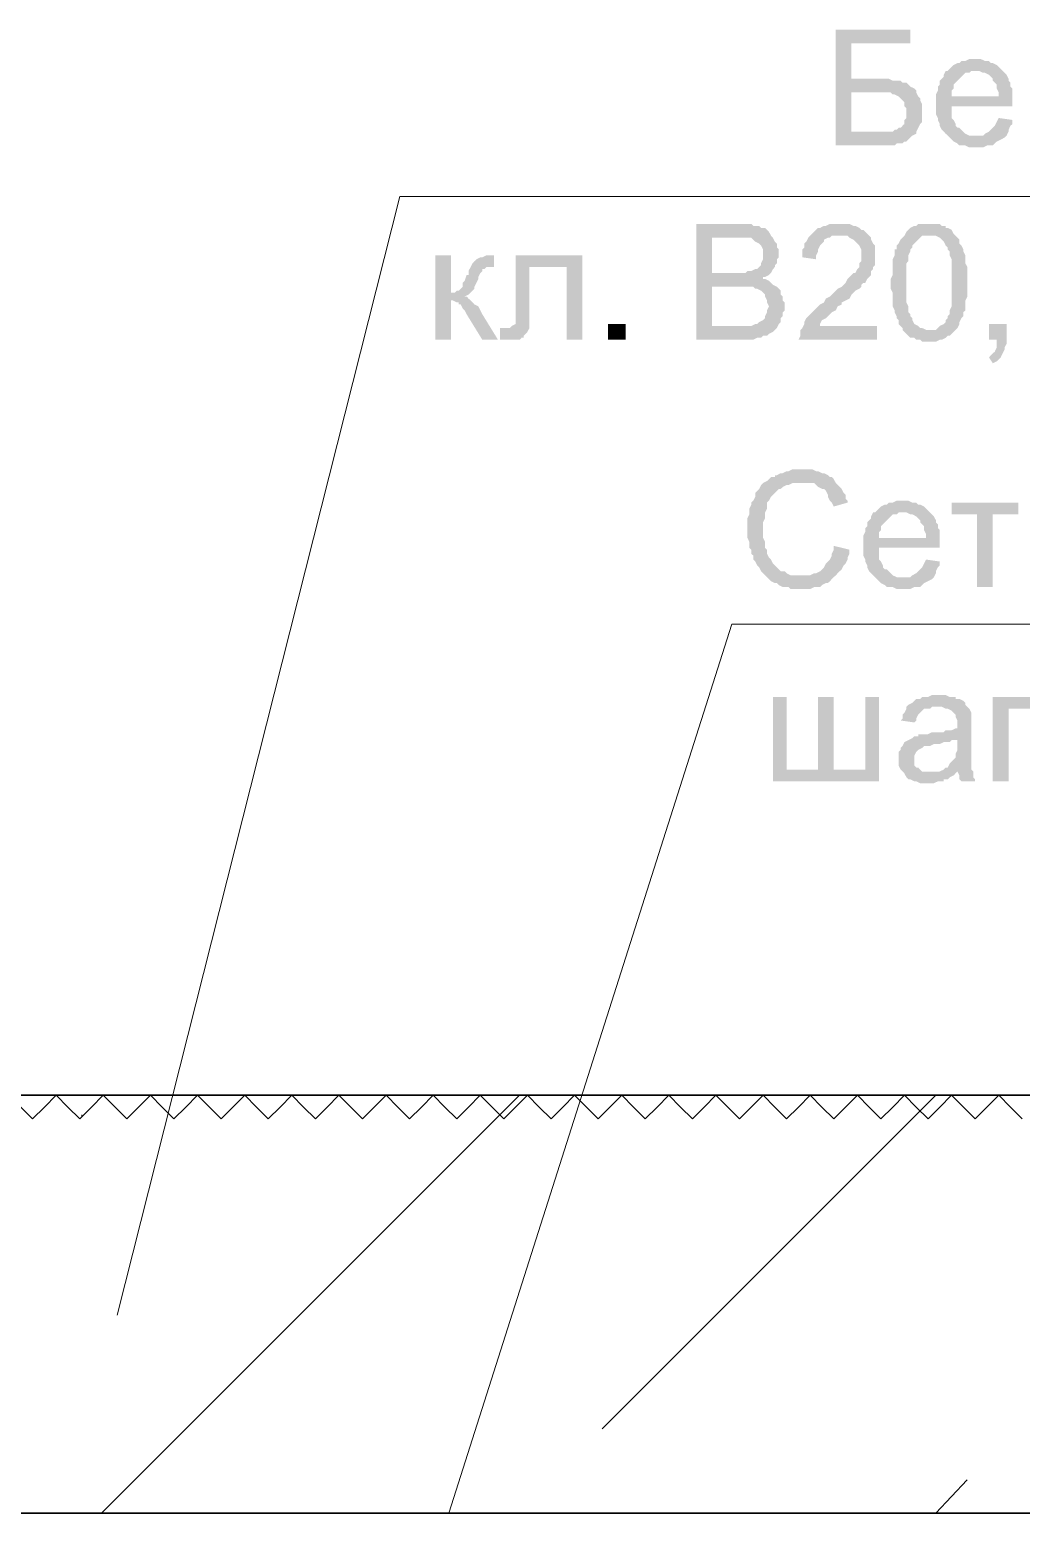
# Model space of a CAD drawing. Header units: millimetres. Extents: x -383313 to -161684, y -117025 to 99224.
# Drawn here: x -362985 to -360847, y -1818 to 1382 of the extents above; entities that cross this region are included whole.
import ezdxf

# ---------------------------------------------------------------- set-up
doc = ezdxf.new("R2010")
doc.units = ezdxf.units.MM
doc.header["$MEASUREMENT"] = 0
doc.layers.add('PDF_Geometry', color=7, linetype='Continuous')
doc.layers.add('PDF_Solid Fills', color=7, linetype='Continuous')

# ---------------------------------------------------------------- blocks, each defined once
blk = doc.blocks.new('A$Cf5759c35')
at = {"layer": 'PDF_Solid Fills'}
for points in [[(-2624.7, 19646.9), (-2785.5, 19646.9), (-2785.5, 19397.1), (-2658.5, 19397.1), (-2654.3, 19401.4), (-2645.8, 19401.4), (-2641.6, 19401.4), (-2637.4, 19405.6), (-2633.1, 19405.6), (-2628.9, 19409.8), (-2624.7, 19414.1), (-2620.4, 19418.3), (-2612, 19422.5), (-2751.7, 19426.8), (-2751.7, 19511.4), (-2709.3, 19511.4), (-2612, 19515.7), (-2616.2, 19519.9), (-2624.7, 19524.1), (-2628.9, 19528.4), (-2633.1, 19532.6), (-2641.6, 19532.6), (-2645.8, 19536.8), (-2650.1, 19536.8), (-2658.5, 19536.8), (-2662.8, 19536.8), (-2671.2, 19541.1), (-2679.7, 19541.1), (-2683.9, 19541.1), (-2692.4, 19541.1), (-2751.7, 19541.1), (-2751.7, 19617.3), (-2624.7, 19617.3)], [(-2544.2, 19558), (-2548.5, 19558), (-2552.7, 19549.5), (-2552.7, 19545.3), (-2556.9, 19541.1), (-2561.2, 19536.8), (-2561.2, 19528.4), (-2565.4, 19524.1), (-2565.4, 19515.7), (-2569.6, 19507.2), (-2569.6, 19503), (-2569.6, 19494.5), (-2569.6, 19486), (-2569.6, 19477.6), (-2569.6, 19473.3), (-2569.6, 19464.9), (-2565.4, 19456.4), (-2565.4, 19452.2), (-2561.2, 19443.7), (-2561.2, 19439.5), (-2556.9, 19431), (-2552.7, 19426.8), (-2548.5, 19422.5), (-2544.2, 19418.3), (-2485, 19418.3), (-2485, 19418.3), (-2493.4, 19418.3), (-2497.7, 19418.3), (-2506.1, 19422.5), (-2510.4, 19426.8), (-2514.6, 19431), (-2518.8, 19435.2), (-2523.1, 19435.2), (-2527.3, 19439.5), (-2527.3, 19443.7), (-2531.5, 19452.2), (-2535.8, 19456.4), (-2535.8, 19464.9), (-2535.8, 19473.3), (-2535.8, 19481.8), (-2404.5, 19481.8), (-2404.5, 19481.8), (-2404.5, 19486), (-2404.5, 19494.5), (-2404.5, 19503), (-2535.8, 19503), (-2535.8, 19507.2), (-2535.8, 19515.7), (-2531.5, 19519.9), (-2531.5, 19528.4), (-2527.3, 19532.6), (-2523.1, 19536.8), (-2518.8, 19541.1), (-2514.6, 19545.3), (-2510.4, 19549.5), (-2506.1, 19553.8), (-2497.7, 19553.8), (-2493.4, 19558), (-2485, 19558)], [(-2485, 19583.4), (-2485, 19583.4), (-2497.7, 19583.4), (-2506.1, 19579.2), (-2514.6, 19579.2), (-2518.8, 19574.9), (-2523.1, 19574.9), (-2531.5, 19570.7), (-2535.8, 19566.5), (-2540, 19562.2), (-2544.2, 19558), (-2485, 19558), (-2480.7, 19558), (-2476.5, 19558), (-2468, 19553.8), (-2463.8, 19553.8), (-2455.3, 19549.5), (-2451.1, 19545.3), (-2446.9, 19541.1), (-2446.9, 19536.8), (-2442.6, 19532.6), (-2438.4, 19528.4), (-2438.4, 19519.9), (-2434.2, 19511.4), (-2434.2, 19503), (-2535.8, 19503), (-2404.5, 19503), (-2404.5, 19511.4), (-2404.5, 19519.9), (-2408.8, 19524.1), (-2408.8, 19532.6), (-2413, 19536.8), (-2413, 19541.1), (-2417.2, 19549.5), (-2421.5, 19553.8), (-2425.7, 19558), (-2429.9, 19562.2), (-2434.2, 19566.5), (-2438.4, 19570.7), (-2446.9, 19574.9), (-2451.1, 19574.9), (-2455.3, 19579.2), (-2463.8, 19579.2), (-2472.3, 19583.4), (-2476.5, 19583.4)], [(-2612, 19515.7), (-2709.3, 19511.4), (-2667, 19511.4), (-2662.8, 19507.2), (-2658.5, 19507.2), (-2650.1, 19503), (-2645.8, 19498.7), (-2641.6, 19494.5), (-2641.6, 19494.5), (-2637.4, 19490.3), (-2637.4, 19481.8), (-2633.1, 19477.6), (-2633.1, 19469.1), (-2633.1, 19464.9), (-2633.1, 19456.4), (-2637.4, 19452.2), (-2637.4, 19443.7), (-2641.6, 19439.5), (-2645.8, 19435.2), (-2650.1, 19435.2), (-2654.3, 19431), (-2658.5, 19431), (-2662.8, 19426.8), (-2671.2, 19426.8), (-2679.7, 19426.8), (-2688.2, 19426.8), (-2751.7, 19426.8), (-2612, 19422.5), (-2612, 19426.8), (-2607.7, 19435.2), (-2607.7, 19435.2), (-2603.5, 19443.7), (-2599.3, 19447.9), (-2599.3, 19456.4), (-2599.3, 19460.6), (-2599.3, 19469.1), (-2599.3, 19473.3), (-2599.3, 19477.6), (-2599.3, 19486), (-2603.5, 19494.5), (-2603.5, 19498.7), (-2607.7, 19503), (-2612, 19511.4)], [(-2434.2, 19456.4), (-2434.2, 19456.4), (-2438.4, 19447.9), (-2442.6, 19439.5), (-2446.9, 19435.2), (-2451.1, 19431), (-2455.3, 19426.8), (-2455.3, 19426.8), (-2463.8, 19422.5), (-2468, 19418.3), (-2476.5, 19418.3), (-2485, 19418.3), (-2544.2, 19418.3), (-2544.2, 19418.3), (-2540, 19414.1), (-2535.8, 19409.8), (-2531.5, 19405.6), (-2523.1, 19401.4), (-2518.8, 19397.1), (-2510.4, 19397.1), (-2506.1, 19397.1), (-2497.7, 19392.9), (-2489.2, 19392.9), (-2485, 19392.9), (-2485, 19392.9), (-2476.5, 19392.9), (-2468, 19392.9), (-2459.6, 19397.1), (-2455.3, 19397.1), (-2446.9, 19397.1), (-2442.6, 19401.4), (-2438.4, 19405.6), (-2429.9, 19409.8), (-2429.9, 19409.8), (-2421.5, 19414.1), (-2417.2, 19418.3), (-2413, 19426.8), (-2413, 19431), (-2408.8, 19439.5), (-2404.5, 19443.7), (-2404.5, 19452.2)], [(-2993, 19227.8), (-3086.1, 19227.8), (-3086.1, 18978), (-2963.3, 18978), (-2954.9, 18982.3), (-2950.6, 18982.3), (-2946.4, 18982.3), (-2942.2, 18986.5), (-2933.7, 18986.5), (-2929.5, 18990.7), (-2921, 18995), (-2921, 18995), (-2916.8, 18999.2), (-2912.5, 19003.4), (-3052.2, 19007.7), (-3052.2, 19092.3), (-2993, 19092.3), (-2912.5, 19092.3), (-2921, 19096.6), (-2925.2, 19100.8), (-2929.5, 19105), (-2937.9, 19109.3), (-2942.2, 19109.3), (-2942.2, 19113.5), (-2937.9, 19113.5), (-2929.5, 19117.7), (-3052.2, 19122), (-3052.2, 19198.2), (-3001.4, 19198.2), (-2921, 19198.2), (-2925.2, 19202.4), (-2929.5, 19210.9), (-2933.7, 19215.1), (-2937.9, 19219.3), (-2946.4, 19219.3), (-2950.6, 19223.6), (-2954.9, 19223.6), (-2963.3, 19223.6), (-2967.6, 19227.8), (-2976, 19227.8), (-2984.5, 19227.8)], [(-2777.1, 19227.8), (-2798.2, 19227.8), (-2806.7, 19223.6), (-2810.9, 19223.6), (-2819.4, 19219.3), (-2823.6, 19219.3), (-2827.9, 19215.1), (-2832.1, 19210.9), (-2836.3, 19206.6), (-2840.6, 19202.4), (-2844.8, 19198.2), (-2849, 19189.7), (-2853.3, 19185.5), (-2853.3, 19177), (-2857.5, 19172.8), (-2857.5, 19164.3), (-2857.5, 19155.8), (-2827.9, 19151.6), (-2827.9, 19160.1), (-2823.6, 19168.5), (-2823.6, 19172.8), (-2819.4, 19181.2), (-2815.2, 19185.5), (-2810.9, 19189.7), (-2810.9, 19193.9), (-2802.5, 19198.2), (-2798.2, 19198.2), (-2794, 19202.4), (-2785.5, 19202.4), (-2777.1, 19202.4), (-2713.6, 19202.4), (-2722, 19210.9), (-2722, 19210.9), (-2726.3, 19215.1), (-2730.5, 19215.1), (-2734.7, 19219.3), (-2743.2, 19223.6), (-2747.4, 19223.6), (-2755.9, 19227.8), (-2760.1, 19227.8), (-2768.6, 19227.8)], [(-2582.3, 19227.8), (-2582.3, 19227.8), (-2607.7, 19227.8), (-2612, 19223.6), (-2616.2, 19223.6), (-2624.7, 19219.3), (-2628.9, 19215.1), (-2628.9, 19215.1), (-2633.1, 19210.9), (-2637.4, 19202.4), (-2582.3, 19202.4), (-2582.3, 19202.4), (-2573.9, 19202.4), (-2569.6, 19202.4), (-2561.2, 19198.2), (-2556.9, 19193.9), (-2552.7, 19189.7), (-2548.5, 19181.2), (-2548.5, 19181.2), (-2544.2, 19177), (-2544.2, 19172.8), (-2540, 19168.5), (-2540, 19164.3), (-2540, 19160.1), (-2535.8, 19151.6), (-2535.8, 19143.1), (-2535.8, 19138.9), (-2535.8, 19130.4), (-2535.8, 19122), (-2535.8, 19109.3), (-2535.8, 19100.8), (-2535.8, 19100.8), (-2535.8, 19088.1), (-2535.8, 19079.6), (-2535.8, 19071.2), (-2535.8, 19062.7), (-2535.8, 19058.5), (-2535.8, 19050), (-2540, 19041.5), (-2540, 19037.3), (-2540, 19033.1), (-2544.2, 19028.8), (-2544.2, 19024.6), (-2548.5, 19020.4), (-2548.5, 19016.1), (-2552.7, 19011.9), (-2561.2, 19007.7), (-2565.4, 19003.4), (-2569.6, 18999.2), (-2578.1, 18999.2), (-2582.3, 18999.2), (-2637.4, 18995), (-2633.1, 18990.7), (-2628.9, 18986.5), (-2624.7, 18982.3), (-2616.2, 18982.3), (-2612, 18978), (-2603.5, 18978), (-2599.3, 18973.8), (-2590.8, 18973.8), (-2582.3, 18973.8), (-2582.3, 18973.8), (-2573.9, 18973.8), (-2569.6, 18973.8), (-2561.2, 18978), (-2556.9, 18978), (-2548.5, 18982.3), (-2544.2, 18986.5), (-2540, 18986.5), (-2535.8, 18990.7), (-2531.5, 18995), (-2527.3, 18999.2), (-2523.1, 19003.4), (-2518.8, 19011.9), (-2518.8, 19016.1), (-2514.6, 19024.6), (-2510.4, 19028.8), (-2510.4, 19033.1), (-2510.4, 19037.3), (-2506.1, 19041.5), (-2506.1, 19050), (-2506.1, 19054.2), (-2506.1, 19062.7), (-2501.9, 19071.2), (-2501.9, 19075.4), (-2501.9, 19083.9), (-2501.9, 19092.3), (-2501.9, 19100.8), (-2501.9, 19105), (-2501.9, 19113.5), (-2501.9, 19122), (-2501.9, 19130.4), (-2501.9, 19134.7), (-2506.1, 19143.1), (-2506.1, 19147.4), (-2506.1, 19155.8), (-2506.1, 19160.1), (-2510.4, 19168.5), (-2510.4, 19172.8), (-2514.6, 19181.2), (-2518.8, 19185.5), (-2518.8, 19193.9), (-2523.1, 19198.2), (-2523.1, 19198.2), (-2527.3, 19202.4), (-2531.5, 19206.6), (-2535.8, 19215.1), (-2544.2, 19219.3), (-2548.5, 19219.3), (-2548.5, 19223.6), (-2556.9, 19223.6), (-2561.2, 19227.8), (-2569.6, 19227.8), (-2578.1, 19227.8)], [(-2921, 19198.2), (-3001.4, 19198.2), (-2967.6, 19198.2), (-2963.3, 19193.9), (-2963.3, 19193.9), (-2959.1, 19189.7), (-2950.6, 19185.5), (-2946.4, 19181.2), (-2946.4, 19181.2), (-2942.2, 19172.8), (-2942.2, 19168.5), (-2942.2, 19160.1), (-2942.2, 19155.8), (-2942.2, 19151.6), (-2946.4, 19143.1), (-2946.4, 19138.9), (-2950.6, 19134.7), (-2954.9, 19130.4), (-2959.1, 19130.4), (-2967.6, 19126.2), (-2971.8, 19126.2), (-2976, 19126.2), (-2980.3, 19122), (-2988.7, 19122), (-2997.2, 19122), (-3052.2, 19122), (-2929.5, 19117.7), (-2925.2, 19122), (-2921, 19130.4), (-2916.8, 19134.7), (-2916.8, 19138.9), (-2912.5, 19143.1), (-2912.5, 19151.6), (-2908.3, 19155.8), (-2908.3, 19164.3), (-2908.3, 19164.3), (-2908.3, 19172.8), (-2912.5, 19177), (-2912.5, 19185.5), (-2916.8, 19189.7)], [(-2713.6, 19202.4), (-2777.1, 19202.4), (-2760.1, 19202.4), (-2755.9, 19198.2), (-2747.4, 19193.9), (-2743.2, 19189.7), (-2743.2, 19189.7), (-2739, 19185.5), (-2734.7, 19181.2), (-2730.5, 19172.8), (-2730.5, 19168.5), (-2730.5, 19160.1), (-2730.5, 19155.8), (-2730.5, 19147.4), (-2734.7, 19143.1), (-2734.7, 19134.7), (-2739, 19130.4), (-2743.2, 19122), (-2747.4, 19122), (-2751.7, 19117.7), (-2755.9, 19113.5), (-2760.1, 19109.3), (-2764.4, 19100.8), (-2768.6, 19096.6), (-2772.8, 19092.3), (-2781.3, 19088.1), (-2785.5, 19083.9), (-2794, 19075.4), (-2798.2, 19071.2), (-2806.7, 19066.9), (-2810.9, 19058.5), (-2819.4, 19054.2), (-2823.6, 19050), (-2827.9, 19045.8), (-2832.1, 19041.5), (-2836.3, 19037.3), (-2840.6, 19033.1), (-2844.8, 19028.8), (-2849, 19024.6), (-2853.3, 19016.1), (-2853.3, 19011.9), (-2857.5, 19003.4), (-2861.7, 18999.2), (-2861.7, 18999.2), (-2861.7, 18990.7), (-2861.7, 18986.5), (-2866, 18978), (-2696.6, 18978), (-2696.6, 19007.7), (-2819.4, 19007.7), (-2819.4, 19007.7), (-2819.4, 19011.9), (-2815.2, 19020.4), (-2806.7, 19024.6), (-2806.7, 19024.6), (-2802.5, 19028.8), (-2798.2, 19033.1), (-2794, 19037.3), (-2785.5, 19041.5), (-2781.3, 19050), (-2772.8, 19054.2), (-2772.8, 19058.5), (-2764.4, 19062.7), (-2755.9, 19066.9), (-2751.7, 19075.4), (-2747.4, 19079.6), (-2743.2, 19083.9), (-2734.7, 19088.1), (-2730.5, 19092.3), (-2730.5, 19096.6), (-2726.3, 19100.8), (-2722, 19100.8), (-2717.8, 19109.3), (-2713.6, 19113.5), (-2709.3, 19117.7), (-2709.3, 19126.2), (-2705.1, 19130.4), (-2705.1, 19134.7), (-2700.9, 19138.9), (-2700.9, 19147.4), (-2700.9, 19151.6), (-2700.9, 19160.1), (-2700.9, 19160.1), (-2700.9, 19168.5), (-2700.9, 19172.8), (-2700.9, 19181.2), (-2705.1, 19185.5), (-2709.3, 19193.9), (-2709.3, 19198.2)], [(-2637.4, 19202.4), (-2641.6, 19198.2), (-2645.8, 19193.9), (-2650.1, 19185.5), (-2654.3, 19181.2), (-2654.3, 19172.8), (-2658.5, 19172.8), (-2658.5, 19164.3), (-2658.5, 19160.1), (-2662.8, 19151.6), (-2662.8, 19147.4), (-2662.8, 19138.9), (-2662.8, 19134.7), (-2662.8, 19126.2), (-2662.8, 19117.7), (-2667, 19109.3), (-2667, 19100.8), (-2667, 19096.6), (-2667, 19088.1), (-2662.8, 19079.6), (-2662.8, 19071.2), (-2662.8, 19062.7), (-2662.8, 19054.2), (-2662.8, 19050), (-2658.5, 19041.5), (-2658.5, 19037.3), (-2654.3, 19028.8), (-2654.3, 19024.6), (-2650.1, 19020.4), (-2650.1, 19011.9), (-2645.8, 19007.7), (-2641.6, 19003.4), (-2641.6, 18999.2), (-2637.4, 18995), (-2582.3, 18999.2), (-2586.6, 18999.2), (-2590.8, 18999.2), (-2599.3, 19003.4), (-2603.5, 19003.4), (-2607.7, 19007.7), (-2616.2, 19011.9), (-2620.4, 19020.4), (-2620.4, 19020.4), (-2620.4, 19024.6), (-2624.7, 19028.8), (-2624.7, 19033.1), (-2628.9, 19037.3), (-2628.9, 19045.8), (-2628.9, 19050), (-2633.1, 19058.5), (-2633.1, 19066.9), (-2633.1, 19075.4), (-2633.1, 19083.9), (-2633.1, 19092.3), (-2633.1, 19100.8), (-2633.1, 19109.3), (-2633.1, 19117.7), (-2633.1, 19126.2), (-2633.1, 19134.7), (-2633.1, 19143.1), (-2628.9, 19147.4), (-2628.9, 19155.8), (-2628.9, 19160.1), (-2624.7, 19168.5), (-2624.7, 19172.8), (-2620.4, 19177), (-2620.4, 19181.2), (-2616.2, 19185.5), (-2612, 19189.7), (-2607.7, 19193.9), (-2603.5, 19198.2), (-2599.3, 19202.4), (-2590.8, 19202.4), (-2582.3, 19202.4)], [(-3615.3, 19160.1), (-3649.1, 19160.1), (-3649.1, 18978), (-3615.3, 18978), (-3615.3, 19062.7), (-3572.9, 19062.7), (-3577.2, 19066.9), (-3581.4, 19071.2), (-3585.6, 19071.2), (-3585.6, 19071.2), (-3577.2, 19075.4), (-3572.9, 19079.6), (-3615.3, 19079.6)], [(-3522.1, 19160.1), (-3539.1, 19160.1), (-3547.5, 19155.8), (-3551.8, 19155.8), (-3560.2, 19151.6), (-3564.5, 19147.4), (-3564.5, 19147.4), (-3568.7, 19143.1), (-3572.9, 19134.7), (-3530.6, 19134.7), (-3522.1, 19134.7)], [(-3331.6, 19160.1), (-3475.6, 19160.1), (-3475.6, 19011.9), (-3475.6, 19011.9), (-3484, 19007.7), (-3484, 19007.7), (-3488.3, 19003.4), (-3496.7, 19003.4), (-3509.4, 19003.4), (-3509.4, 18978), (-3505.2, 18978), (-3496.7, 18978), (-3492.5, 18978), (-3484, 18978), (-3484, 18978), (-3475.6, 18978), (-3467.1, 18978), (-3462.9, 18982.3), (-3458.6, 18982.3), (-3458.6, 18986.5), (-3454.4, 18990.7), (-3450.2, 18995), (-3445.9, 19003.4), (-3445.9, 19007.7), (-3445.9, 19011.9), (-3445.9, 19016.1), (-3445.9, 19024.6), (-3445.9, 19033.1), (-3445.9, 19041.5), (-3445.9, 19134.7), (-3365.5, 19134.7)], [(-3572.9, 19134.7), (-3577.2, 19126.2), (-3577.2, 19117.7), (-3581.4, 19117.7), (-3585.6, 19105), (-3589.9, 19100.8), (-3589.9, 19092.3), (-3594.1, 19088.1), (-3594.1, 19088.1), (-3598.3, 19083.9), (-3602.6, 19083.9), (-3606.8, 19079.6), (-3615.3, 19079.6), (-3572.9, 19079.6), (-3568.7, 19083.9), (-3564.5, 19088.1), (-3564.5, 19092.3), (-3560.2, 19100.8), (-3556, 19109.3), (-3556, 19113.5), (-3551.8, 19122), (-3547.5, 19126.2), (-3547.5, 19130.4), (-3543.3, 19130.4), (-3539.1, 19134.7), (-3530.6, 19134.7)], [(-2912.5, 19092.3), (-2993, 19092.3), (-2963.3, 19092.3), (-2959.1, 19088.1), (-2954.9, 19088.1), (-2946.4, 19083.9), (-2942.2, 19079.6), (-2937.9, 19075.4), (-2937.9, 19071.2), (-2933.7, 19062.7), (-2933.7, 19058.5), (-2929.5, 19050), (-2929.5, 19050), (-2933.7, 19041.5), (-2933.7, 19037.3), (-2937.9, 19028.8), (-2937.9, 19024.6), (-2942.2, 19020.4), (-2950.6, 19016.1), (-2954.9, 19011.9), (-2959.1, 19011.9), (-2967.6, 19007.7), (-2967.6, 19007.7), (-2976, 19007.7), (-2980.3, 19007.7), (-2988.7, 19007.7), (-3052.2, 19007.7), (-2912.5, 19003.4), (-2908.3, 19011.9), (-2904.1, 19016.1), (-2904.1, 19024.6), (-2899.8, 19028.8), (-2899.8, 19037.3), (-2895.6, 19041.5), (-2895.6, 19050), (-2895.6, 19058.5), (-2899.8, 19062.7), (-2899.8, 19071.2), (-2904.1, 19075.4), (-2904.1, 19083.9), (-2908.3, 19088.1), (-2908.3, 19088.1)], [(-3572.9, 19062.7), (-3615.3, 19062.7), (-3611, 19062.7), (-3602.6, 19058.5), (-3598.3, 19058.5), (-3598.3, 19054.2), (-3594.1, 19054.2), (-3589.9, 19045.8), (-3585.6, 19041.5), (-3581.4, 19033.1), (-3547.5, 18978), (-3513.7, 18978), (-3547.5, 19033.1), (-3547.5, 19033.1), (-3551.8, 19041.5), (-3556, 19050), (-3564.5, 19054.2), (-3568.7, 19058.5)], [(-2417.2, 19011.9), (-2455.3, 19011.9), (-2455.3, 18978), (-2438.4, 18978), (-2438.4, 18973.8), (-2438.4, 18965.3), (-2438.4, 18961.1), (-2442.6, 18952.6), (-2446.9, 18948.4), (-2451.1, 18944.2), (-2455.3, 18939.9), (-2446.9, 18927.2), (-2446.9, 18927.2), (-2438.4, 18931.5), (-2434.2, 18935.7), (-2429.9, 18939.9), (-2425.7, 18948.4), (-2425.7, 18948.4), (-2421.5, 18956.9), (-2421.5, 18961.1), (-2417.2, 18969.6), (-2417.2, 18978)], [(-2857.5, 18698.6), (-2857.5, 18698.6), (-2878.7, 18698.6), (-2887.1, 18694.4), (-2891.4, 18694.4), (-2899.8, 18690.2), (-2904.1, 18690.2), (-2912.5, 18685.9), (-2916.8, 18685.9), (-2916.8, 18681.7), (-2925.2, 18681.7), (-2929.5, 18677.5), (-2933.7, 18673.2), (-2942.2, 18669), (-2946.4, 18664.8), (-2950.6, 18656.3), (-2954.9, 18652.1), (-2959.1, 18647.8), (-2959.1, 18639.4), (-2959.1, 18639.4), (-2963.3, 18630.9), (-2967.6, 18626.7), (-2967.6, 18622.4), (-2971.8, 18614), (-2971.8, 18605.5), (-2971.8, 18601.3), (-2976, 18592.8), (-2976, 18588.6), (-2976, 18580.1), (-2976, 18571.6), (-2976, 18563.2), (-2976, 18558.9), (-2976, 18550.5), (-2971.8, 18542), (-2971.8, 18537.8), (-2971.8, 18529.3), (-2967.6, 18525.1), (-2967.6, 18516.6), (-2963.3, 18512.4), (-2963.3, 18503.9), (-2963.3, 18503.9), (-2959.1, 18499.7), (-2954.9, 18491.2), (-2950.6, 18487), (-2946.4, 18478.5), (-2942.2, 18474.3), (-2937.9, 18470), (-2933.7, 18465.8), (-2861.7, 18470), (-2866, 18470), (-2870.2, 18470), (-2878.7, 18470), (-2882.9, 18470), (-2891.4, 18474.3), (-2895.6, 18478.5), (-2904.1, 18478.5), (-2908.3, 18482.7), (-2912.5, 18487), (-2916.8, 18491.2), (-2921, 18495.4), (-2925.2, 18503.9), (-2929.5, 18508.1), (-2933.7, 18516.6), (-2933.7, 18516.6), (-2933.7, 18525.1), (-2937.9, 18529.3), (-2937.9, 18537.8), (-2937.9, 18542), (-2942.2, 18550.5), (-2942.2, 18554.7), (-2942.2, 18563.2), (-2942.2, 18571.6), (-2942.2, 18571.6), (-2942.2, 18580.1), (-2942.2, 18584.3), (-2937.9, 18592.8), (-2937.9, 18601.3), (-2937.9, 18605.5), (-2933.7, 18614), (-2933.7, 18618.2), (-2933.7, 18626.7), (-2929.5, 18630.9), (-2925.2, 18639.4), (-2921, 18643.6), (-2916.8, 18647.8), (-2912.5, 18652.1), (-2908.3, 18656.3), (-2904.1, 18656.3), (-2899.8, 18660.5), (-2891.4, 18664.8), (-2887.1, 18664.8), (-2878.7, 18669), (-2874.4, 18669), (-2866, 18669), (-2857.5, 18669), (-2785.5, 18669), (-2789.8, 18677.5), (-2794, 18681.7), (-2798.2, 18681.7), (-2802.5, 18685.9), (-2810.9, 18690.2), (-2815.2, 18690.2), (-2823.6, 18694.4), (-2827.9, 18694.4), (-2836.3, 18698.6), (-2844.8, 18698.6), (-2849, 18698.6)], [(-2785.5, 18669), (-2857.5, 18669), (-2832.1, 18669), (-2827.9, 18664.8), (-2823.6, 18660.5), (-2815.2, 18656.3), (-2810.9, 18656.3), (-2806.7, 18652.1), (-2802.5, 18643.6), (-2802.5, 18639.4), (-2798.2, 18630.9), (-2794, 18626.7), (-2789.8, 18618.2), (-2760.1, 18626.7), (-2760.1, 18630.9), (-2764.4, 18635.1), (-2764.4, 18643.6), (-2768.6, 18647.8), (-2772.8, 18656.3), (-2777.1, 18660.5), (-2781.3, 18664.8)], [(-2641.6, 18630.9), (-2641.6, 18630.9), (-2654.3, 18630.9), (-2662.8, 18626.7), (-2671.2, 18626.7), (-2675.5, 18622.4), (-2679.7, 18622.4), (-2688.2, 18618.2), (-2692.4, 18614), (-2696.6, 18609.7), (-2700.9, 18605.5), (-2641.6, 18605.5), (-2637.4, 18605.5), (-2633.1, 18605.5), (-2624.7, 18601.3), (-2620.4, 18601.3), (-2612, 18597), (-2607.7, 18592.8), (-2603.5, 18588.6), (-2603.5, 18584.3), (-2599.3, 18580.1), (-2595, 18575.9), (-2595, 18567.4), (-2590.8, 18558.9), (-2590.8, 18550.5), (-2692.4, 18550.5), (-2561.2, 18550.5), (-2561.2, 18558.9), (-2561.2, 18567.4), (-2565.4, 18571.6), (-2565.4, 18580.1), (-2569.6, 18584.3), (-2569.6, 18588.6), (-2573.9, 18597), (-2578.1, 18601.3), (-2582.3, 18605.5), (-2586.6, 18609.7), (-2590.8, 18614), (-2595, 18618.2), (-2603.5, 18622.4), (-2607.7, 18622.4), (-2612, 18626.7), (-2620.4, 18626.7), (-2628.9, 18630.9), (-2633.1, 18630.9)], [(-2391.8, 18626.7), (-2535.8, 18626.7), (-2535.8, 18601.3), (-2480.7, 18601.3), (-2480.7, 18444.6), (-2446.9, 18444.6), (-2446.9, 18601.3), (-2391.8, 18601.3)], [(-2700.9, 18605.5), (-2705.1, 18605.5), (-2709.3, 18597), (-2709.3, 18592.8), (-2713.6, 18588.6), (-2717.8, 18584.3), (-2717.8, 18575.9), (-2722, 18571.6), (-2722, 18563.2), (-2726.3, 18554.7), (-2726.3, 18550.5), (-2726.3, 18542), (-2726.3, 18533.5), (-2726.3, 18525.1), (-2726.3, 18520.8), (-2726.3, 18512.4), (-2722, 18503.9), (-2722, 18499.7), (-2717.8, 18491.2), (-2717.8, 18487), (-2713.6, 18478.5), (-2709.3, 18474.3), (-2705.1, 18470), (-2700.9, 18465.8), (-2641.6, 18465.8), (-2641.6, 18465.8), (-2650.1, 18465.8), (-2654.3, 18465.8), (-2662.8, 18470), (-2667, 18474.3), (-2671.2, 18478.5), (-2675.5, 18482.7), (-2679.7, 18482.7), (-2683.9, 18487), (-2683.9, 18491.2), (-2688.2, 18499.7), (-2692.4, 18503.9), (-2692.4, 18512.4), (-2692.4, 18520.8), (-2692.4, 18529.3), (-2561.2, 18529.3), (-2561.2, 18529.3), (-2561.2, 18533.5), (-2561.2, 18542), (-2561.2, 18550.5), (-2692.4, 18550.5), (-2692.4, 18554.7), (-2692.4, 18563.2), (-2688.2, 18567.4), (-2688.2, 18575.9), (-2683.9, 18580.1), (-2679.7, 18584.3), (-2675.5, 18588.6), (-2671.2, 18592.8), (-2667, 18597), (-2662.8, 18601.3), (-2654.3, 18601.3), (-2650.1, 18605.5), (-2641.6, 18605.5)], [(-2789.8, 18533.5), (-2789.8, 18533.5), (-2789.8, 18525.1), (-2794, 18516.6), (-2794, 18512.4), (-2798.2, 18503.9), (-2802.5, 18499.7), (-2806.7, 18495.4), (-2810.9, 18487), (-2815.2, 18482.7), (-2815.2, 18482.7), (-2819.4, 18478.5), (-2827.9, 18474.3), (-2832.1, 18474.3), (-2840.6, 18470), (-2844.8, 18470), (-2853.3, 18470), (-2861.7, 18470), (-2933.7, 18465.8), (-2929.5, 18461.6), (-2925.2, 18457.3), (-2916.8, 18453.1), (-2912.5, 18453.1), (-2908.3, 18448.9), (-2899.8, 18444.6), (-2895.6, 18444.6), (-2887.1, 18444.6), (-2882.9, 18440.4), (-2874.4, 18440.4), (-2866, 18440.4), (-2857.5, 18440.4), (-2857.5, 18440.4), (-2849, 18440.4), (-2840.6, 18440.4), (-2832.1, 18444.6), (-2827.9, 18444.6), (-2819.4, 18444.6), (-2815.2, 18448.9), (-2806.7, 18453.1), (-2802.5, 18453.1), (-2798.2, 18457.3), (-2794, 18461.6), (-2789.8, 18465.8), (-2785.5, 18470), (-2781.3, 18474.3), (-2777.1, 18478.5), (-2772.8, 18482.7), (-2768.6, 18491.2), (-2764.4, 18495.4), (-2760.1, 18503.9), (-2760.1, 18508.1), (-2755.9, 18516.6), (-2755.9, 18525.1)], [(-2590.8, 18503.9), (-2590.8, 18503.9), (-2595, 18495.4), (-2599.3, 18487), (-2603.5, 18482.7), (-2607.7, 18478.5), (-2612, 18474.3), (-2612, 18474.3), (-2620.4, 18470), (-2624.7, 18465.8), (-2633.1, 18465.8), (-2641.6, 18465.8), (-2700.9, 18465.8), (-2700.9, 18465.8), (-2696.6, 18461.6), (-2692.4, 18457.3), (-2688.2, 18453.1), (-2679.7, 18448.9), (-2675.5, 18444.6), (-2667, 18444.6), (-2662.8, 18444.6), (-2654.3, 18440.4), (-2645.8, 18440.4), (-2641.6, 18440.4), (-2641.6, 18440.4), (-2633.1, 18440.4), (-2624.7, 18440.4), (-2616.2, 18444.6), (-2612, 18444.6), (-2603.5, 18444.6), (-2599.3, 18448.9), (-2595, 18453.1), (-2586.6, 18457.3), (-2586.6, 18457.3), (-2578.1, 18461.6), (-2573.9, 18465.8), (-2569.6, 18474.3), (-2569.6, 18478.5), (-2565.4, 18487), (-2561.2, 18491.2), (-2561.2, 18499.7)], [(-2561.2, 18211.8), (-2561.2, 18211.8), (-2578.1, 18211.8), (-2586.6, 18207.6), (-2590.8, 18207.6), (-2599.3, 18207.6), (-2603.5, 18203.3), (-2612, 18203.3), (-2616.2, 18199.1), (-2620.4, 18194.9), (-2628.9, 18190.6), (-2633.1, 18186.4), (-2569.6, 18186.4), (-2565.4, 18186.4), (-2556.9, 18186.4), (-2548.5, 18182.2), (-2544.2, 18182.2), (-2535.8, 18177.9), (-2531.5, 18173.7), (-2531.5, 18173.7), (-2527.3, 18169.5), (-2527.3, 18165.2), (-2523.1, 18156.8), (-2523.1, 18148.3), (-2523.1, 18148.3), (-2523.1, 18139.8), (-2527.3, 18139.8), (-2535.8, 18135.6), (-2540, 18135.6), (-2548.5, 18135.6), (-2552.7, 18131.4), (-2561.2, 18131.4), (-2569.6, 18131.4), (-2578.1, 18131.4), (-2586.6, 18127.1), (-2595, 18127.1), (-2599.3, 18127.1), (-2607.7, 18127.1), (-2607.7, 18122.9), (-2616.2, 18122.9), (-2620.4, 18118.7), (-2523.1, 18114.4), (-2523.1, 18106), (-2523.1, 18101.7), (-2523.1, 18093.3), (-2527.3, 18084.8), (-2527.3, 18080.6), (-2527.3, 18076.3), (-2531.5, 18072.1), (-2535.8, 18067.9), (-2540, 18063.6), (-2544.2, 18055.2), (-2548.5, 18055.2), (-2552.7, 18050.9), (-2561.2, 18046.7), (-2523.1, 18046.7), (-2523.1, 18046.7), (-2518.8, 18038.2), (-2518.8, 18029.8), (-2514.6, 18025.5), (-2485, 18025.5), (-2485, 18029.8), (-2489.2, 18034), (-2489.2, 18042.5), (-2489.2, 18046.7), (-2493.4, 18050.9), (-2493.4, 18055.2), (-2493.4, 18059.4), (-2493.4, 18063.6), (-2493.4, 18072.1), (-2493.4, 18080.6), (-2493.4, 18089), (-2493.4, 18101.7), (-2493.4, 18144.1), (-2493.4, 18144.1), (-2493.4, 18152.5), (-2493.4, 18161), (-2493.4, 18165.2), (-2493.4, 18169.5), (-2493.4, 18173.7), (-2497.7, 18182.2), (-2501.9, 18186.4), (-2506.1, 18190.6), (-2506.1, 18194.9), (-2510.4, 18199.1), (-2518.8, 18203.3), (-2527.3, 18203.3), (-2527.3, 18207.6), (-2535.8, 18207.6), (-2540, 18207.6), (-2548.5, 18211.8), (-2556.9, 18211.8)], [(-2891.4, 18207.6), (-2921, 18207.6), (-2921, 18025.5), (-2789.8, 18050.9), (-2891.4, 18050.9)], [(-2692.4, 18207.6), (-2722, 18207.6), (-2722, 18050.9), (-2789.8, 18050.9), (-2921, 18025.5), (-2692.4, 18025.5)], [(-2789.8, 18207.6), (-2823.6, 18207.6), (-2823.6, 18050.9), (-2891.4, 18050.9), (-2789.8, 18050.9)], [(-2633.1, 18186.4), (-2633.1, 18182.2), (-2637.4, 18173.7), (-2641.6, 18169.5), (-2641.6, 18161), (-2645.8, 18156.8), (-2616.2, 18152.5), (-2612, 18156.8), (-2612, 18161), (-2607.7, 18169.5), (-2603.5, 18173.7), (-2599.3, 18177.9), (-2595, 18182.2), (-2590.8, 18182.2), (-2582.3, 18182.2), (-2578.1, 18186.4), (-2569.6, 18186.4)], [(-2341, 18207.6), (-2446.9, 18207.6), (-2446.9, 18025.5), (-2413, 18025.5), (-2413, 18182.2), (-2341, 18182.2)], [(-2620.4, 18118.7), (-2628.9, 18114.4), (-2628.9, 18114.4), (-2637.4, 18110.2), (-2641.6, 18101.7), (-2645.8, 18097.5), (-2645.8, 18093.3), (-2650.1, 18089), (-2650.1, 18080.6), (-2650.1, 18072.1), (-2650.1, 18072.1), (-2650.1, 18063.6), (-2650.1, 18059.4), (-2645.8, 18050.9), (-2641.6, 18046.7), (-2637.4, 18042.5), (-2633.1, 18034), (-2633.1, 18034), (-2628.9, 18029.8), (-2624.7, 18029.8), (-2616.2, 18025.5), (-2612, 18025.5), (-2603.5, 18021.3), (-2595, 18021.3), (-2586.6, 18021.3), (-2582.3, 18021.3), (-2573.9, 18021.3), (-2565.4, 18025.5), (-2561.2, 18025.5), (-2552.7, 18025.5), (-2552.7, 18029.8), (-2544.2, 18029.8), (-2540, 18034), (-2531.5, 18038.2), (-2527.3, 18042.5), (-2582.3, 18046.7), (-2582.3, 18046.7), (-2590.8, 18046.7), (-2599.3, 18046.7), (-2603.5, 18050.9), (-2607.7, 18055.2), (-2612, 18055.2), (-2616.2, 18059.4), (-2616.2, 18067.9), (-2616.2, 18072.1), (-2616.2, 18076.3), (-2616.2, 18080.6), (-2612, 18089), (-2612, 18089), (-2607.7, 18093.3), (-2599.3, 18097.5), (-2595, 18101.7), (-2590.8, 18101.7), (-2582.3, 18101.7), (-2573.9, 18106), (-2569.6, 18106), (-2561.2, 18106), (-2552.7, 18110.2), (-2548.5, 18110.2), (-2540, 18110.2), (-2535.8, 18114.4), (-2527.3, 18114.4), (-2523.1, 18114.4)]]:
    blk.add_hatch(color=8, dxfattribs=at).paths.add_polyline_path(points)
at = {"layer": 'PDF_Geometry', "color": 8, "lineweight": 13}
for points in [[(-4334.9, 16874.1), (-3725.3, 19287.1), (-927.1, 19287.1)], [(-3619.5, 16446.5), (-3009.9, 18364.2), (-262.5, 18364.2)]]:
    blk.add_lwpolyline(points, dxfattribs=at)
at = {"layer": 'PDF_Geometry', "color": 8, "lineweight": 35}
for points in [[(-5956.3, 17348.2), (-9906, 17348.2), (-5956.3, 17348.2), (-5956.3, 16848.7), (-5854.7, 16848.7), (-5854.7, 17348.2), (-1905, 17348.2)], [(-1905, 16446.5), (-9906, 16446.5)]]:
    blk.add_lwpolyline(points, dxfattribs=at)
at = {"layer": 'PDF_Geometry', "color": 8, "lineweight": 9}
for points in [[(-4542.4, 17322.8), (-4517, 17297.4), (-4491.6, 17322.8), (-4466.2, 17348.2), (-4440.8, 17322.8), (-4415.4, 17297.4), (-4390, 17322.8), (-4364.6, 17348.2), (-4339.2, 17322.8), (-4313.8, 17297.4), (-4288.4, 17322.8), (-4263, 17348.2), (-4237.6, 17322.8), (-4212.2, 17297.4), (-4186.8, 17322.8), (-4161.4, 17348.2), (-4136, 17322.8), (-4110.6, 17297.4), (-4085.2, 17322.8), (-4059.8, 17348.2), (-4034.4, 17322.8), (-4009, 17297.4), (-3983.6, 17322.8), (-3958.2, 17348.2), (-3932.8, 17322.8), (-3907.4, 17297.4), (-3882, 17322.8), (-3856.6, 17348.2), (-3831.2, 17322.8), (-3805.8, 17297.4), (-3780.4, 17322.8), (-3755, 17348.2), (-3729.6, 17322.8), (-3704.2, 17297.4), (-3678.8, 17322.8), (-3653.4, 17348.2), (-3628, 17322.8), (-3602.6, 17297.4), (-3577.2, 17322.8), (-3551.8, 17348.2), (-3526.4, 17322.8), (-3501, 17297.4), (-3475.6, 17322.8), (-3450.2, 17348.2), (-3424.8, 17322.8), (-3399.4, 17297.4), (-3374, 17322.8), (-3348.6, 17348.2), (-3323.2, 17322.8), (-3297.8, 17297.4), (-3272.4, 17322.8), (-3247, 17348.2), (-3221.6, 17322.8), (-3196.2, 17297.4), (-3170.8, 17322.8), (-3145.4, 17348.2), (-3120, 17322.8), (-3094.6, 17297.4), (-3069.2, 17322.8), (-3043.8, 17348.2), (-3018.4, 17322.8), (-2993, 17297.4), (-2967.6, 17322.8), (-2942.2, 17348.2), (-2916.8, 17322.8), (-2891.4, 17297.4), (-2866, 17322.8), (-2840.6, 17348.2), (-2815.2, 17322.8), (-2789.8, 17297.4), (-2764.4, 17322.8), (-2739, 17348.2), (-2713.6, 17322.8), (-2688.2, 17297.4), (-2662.8, 17322.8), (-2637.4, 17348.2), (-2612, 17322.8), (-2586.6, 17297.4), (-2561.2, 17322.8), (-2535.8, 17348.2), (-2510.4, 17322.8), (-2485, 17297.4), (-2459.6, 17322.8), (-2434.2, 17348.2), (-2408.8, 17322.8), (-2383.4, 17297.4)], [(-4368.8, 16446.5), (-3467.1, 17348.2)], [(-3289.3, 16628.5), (-2569.6, 17348.2)], [(-4411.1, 17301.6), (-4411.1, 17305.9)], [(-2569.6, 16446.5), (-2501.9, 16518.5)]]:
    blk.add_lwpolyline(points, dxfattribs=at)
at = {"layer": 'PDF_Solid Fills', "color": 8, "lineweight": 13}
for points in [[(-3331.6, 19160.1), (-3365.5, 19134.7), (-3331.6, 18978), (-3365.5, 18978)], [(-3276.6, 18978), (-3276.6, 19011.9), (-3238.5, 18978), (-3238.5, 19011.9)], [(-2561.2, 18046.7), (-2582.3, 18046.7), (-2523.1, 18046.7), (-2527.3, 18042.5)]]:
    blk.add_solid(points, dxfattribs=at)

msp = doc.modelspace()

# ---------------------------------------------------------------- block references
at = {"ltscale": 100}
msp.add_blockref('A$Cf5759c35', (-358461.97282, -18264.93104), dxfattribs=at)

doc.saveas('drawing.dxf')
